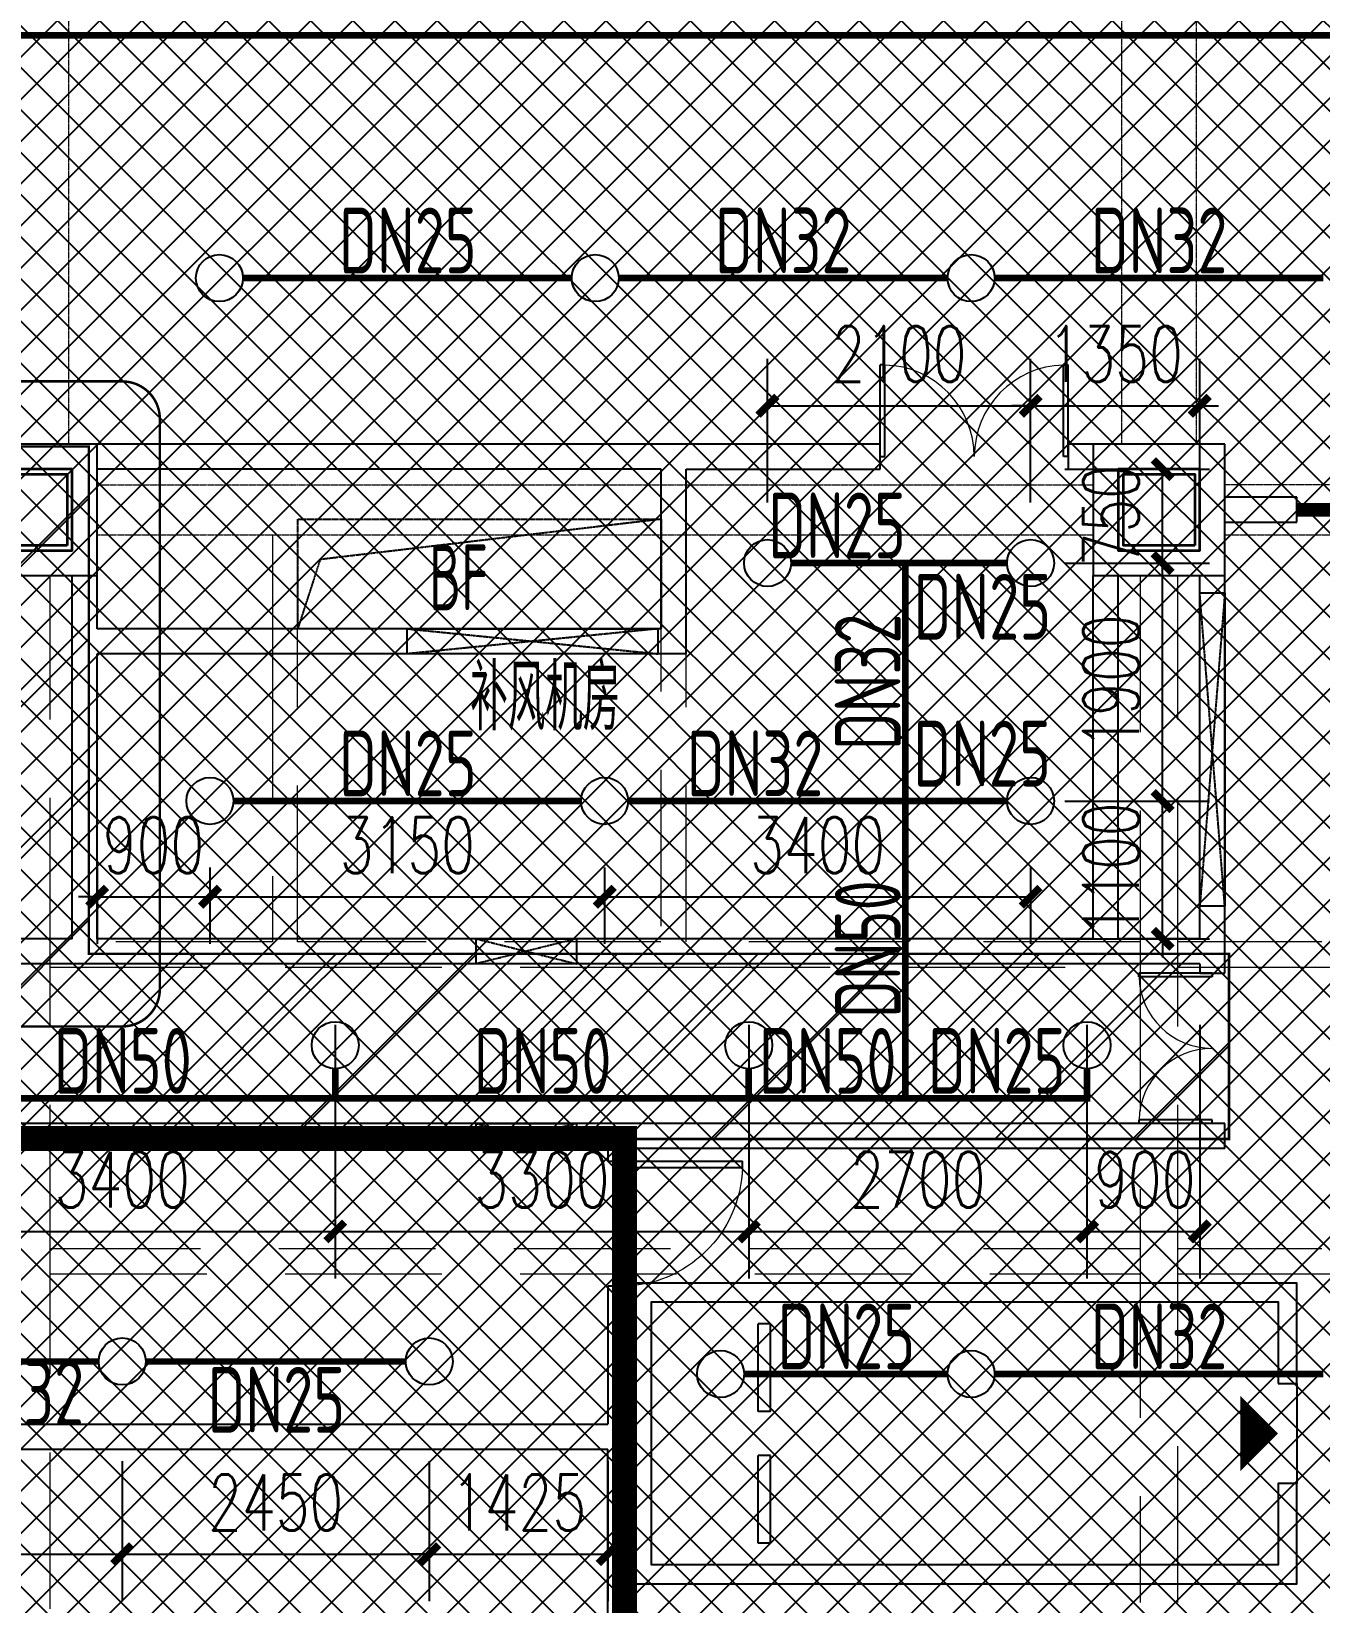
# Model space of a CAD drawing. Extents: x 6824721 to 16538177, y 2478193 to 6665639.
# Drawn here: x 8766864 to 8777145, y 2927976 to 2940521 of the extents above; entities that cross this region are included whole.
import ezdxf

# ---------------------------------------------------------------- set-up
doc = ezdxf.new("R2010")
doc.units = 0
doc.header["$LTSCALE"] = 10
for name, pattern in [('__DASH', [0.35, 0.25, -0.1]), ('DASH', [0.35, 0.25, -0.1]), ('短虚线', [187.5, 125, -62.5])]:
    doc.linetypes.add(name, pattern=pattern)
for name, color, linetype in [('0-wo', 8, 'Continuous'), ('00-停车位', 67, 'Continuous'), ('S-梁-虚线', 4, 'DASH'), ('W-EQUIP_喷头', 7, 'Continuous'), ('W-PIPE-喷淋', 6, 'Continuous'), ('W-PIPE-喷淋中', 6, 'Continuous'), ('W-TEXT_喷淋', 7, 'Continuous'), ('W-TWT_DIM', 3, 'Continuous'), ('WALL', 9, 'Continuous'), ('画水辅助', 6, 'Continuous')]:
    doc.layers.add(name, color=color, linetype=linetype)
doc.layers.add('钢梁', color=141, linetype='Continuous', lineweight=18)
doc.styles.add('8B2_02', font='tssdeng.shx', dxfattribs={"width": 0.7, "bigfont": 'TSSDCHN.shx'})
doc.styles.add('_TCH_DIM_T3', font='SIMPLEX', dxfattribs={"width": 0.705882, "bigfont": 'GBCBIG'})
doc.dimstyles.new('_TWT_ARCH&&150', dxfattribs={"dimtxt": 446.25, "dimasz": 150, "dimexe": 375, "dimexo": 450, "dimgap": 189.375, "dimtad": 1, "dimdec": 0, "dimzin": 0, "dimdsep": 46, "dimtxsty": '_TCH_DIM_T3', "dimblk": 'ARCHTICK', "dimcen": 0.09, "dimclrt": 7, "dimazin": 2, "dimtfac": 1, "dimtdec": 0, "dimtix": 1, "dimtmove": 2, "dimatfit": 3, "dimfxl": 0, "dimtolj": 1, "dimtzin": 0, "dimarcsym": 0})

# ---------------------------------------------------------------- blocks, each defined once
blk = doc.blocks.new('车位2400x5300')
at = {"layer": '00-停车位', "color": 251}
for p, q in [((-875, -1000), (-175, -1000)), ((-875, -1100), (-875, -1000)), ((-175, -1100), (-175, -1000)), ((175, -1000), (875, -1000)), ((175, -1100), (175, -1000)), ((875, -1100), (875, -1000)), ((-875, -1100), (-175, -1100)), ((175, -1100), (875, -1100)), ((400, -5300), (-400, -5300))]:
    blk.add_line(p, q, dxfattribs=at)
blk.add_lwpolyline([(400, -5150), (400, -5300), (1200, -5300), (1200, 0), (-1200, 0), (-1200, -5300), (-400, -5300), (-400, -5150), (-1050, -5150), (-1050, -150), (1050, -150), (1050, -5150), (400, -5150)], dxfattribs=at)
blk.add_lwpolyline([(0, -5150, 0, 600, 0), (0, -4850, 600, 600, 0)], format="xyseb", dxfattribs=at)
blk = doc.blocks.new('A$C405108C4')
at = {"color": 252, "linetype": 'DASH', "elevation": 2600}
blk.add_lwpolyline([(67825, -8114), (67625, -10616)], dxfattribs=at)
at = {"color": 252, "linetype": 'DASH'}
for points in [[(67825, -10616), (67625, -8114)], [(63299, -8400), (61299, -8600)], [(61299, -8400), (63299, -8600)], [(62650, -10875), (61850, -11075)], [(61850, -10875), (62650, -11075)], [(62650, -12350), (61850, -12550)], [(61850, -12350), (62650, -12550)]]:
    blk.add_lwpolyline(points, dxfattribs=at)
at = {"layer": '画水辅助', "color": 4, "elevation": 2600}
blk.add_lwpolyline([(67625, -8114), (67825, -8114), (67825, -10616), (67625, -10616)], close=True, dxfattribs=at)
at = {"layer": '画水辅助', "color": 4}
for points in [[(61299, -8400), (63299, -8400), (63299, -8600), (61299, -8600)], [(61850, -10875), (62650, -10875), (62650, -11075), (61850, -11075)], [(61850, -12350), (62650, -12350), (62650, -12550), (61850, -12550)]]:
    blk.add_lwpolyline(points, close=True, dxfattribs=at)
blk = doc.blocks.new('$DorLib2D$00000002')
for p, q in [((-0.5, 0), (-0.5, 0.4875)), ((-0.475, 0.4875), (-0.5, 0.4875)), ((-0.475, 0), (-0.475, 0.4875)), ((0.475, 0), (0.475, 0.4875)), ((0.475, 0.4875), (0.5, 0.4875)), ((0.5, 0), (0.5, 0.4875)), ((-0.5, 0), (-0.475, 0)), ((0.5, 0), (0.475, 0))]:
    blk.add_line(p, q)
at = {"lineweight": 13}
for centre, start, end in [((-0.4875, 0), 0, 88.53072), ((0.4875, 0), 91.46928, 180)]:
    blk.add_arc(centre, 0.4875, start, end, dxfattribs=at)
blk = doc.blocks.new('$DorLib2D$00000213')
at = {"color": 0, "linetype": 'DASH', "const_width": 0.02}
blk.add_lwpolyline([(0.5, 0), (-0.5, 0)], dxfattribs=at)
blk = doc.blocks.new('$DorLib2D$00000001')
for p, q in [((0.45, 0.975), (0.5, 0.975)), ((0.45, 0), (0.45, 0.975)), ((0.5, 0), (0.5, 0.975)), ((0.5, 0), (0.45, 0))]:
    blk.add_line(p, q)
at = {"lineweight": 13}
blk.add_arc((0.475, 0), 0.975, 91.4693, 180, dxfattribs=at)
blk = doc.blocks.new('jkytk')
h = blk.add_hatch()
h.set_pattern_fill('ANSI31', color=252, scale=500)
h.set_pattern_definition([(45, (8493122.4, 3120586.9), (-561.266, 561.266), [])])
h.paths.add_polyline_path([(8452689, 2945852), (8452689, 2940323), (8471039, 2940323), (8471039, 2941802), (8461939, 2941802), (8461939, 2945852)])
at = {"color": 1, "const_width": 20}
blk.add_lwpolyline([(8452689, 2945852), (8452689, 2940323), (8471039, 2940323), (8471039, 2941802), (8461939, 2941802), (8461939, 2945852), (8452689, 2945852)], dxfattribs=at)
at = {"layer": 'WALL', "color": 1, "const_width": 200}
for points in [[(8509914, 2927380), (8466214, 2927327), (8466214, 2940327), (8455039, 2940327), (8455039, 2940323), (8450939, 2940323), (8450939, 2940323), (8448239, 2940323), (8448239, 2940323), (8431489, 2940323), (8431489, 2936327), (8419189, 2936327), (8419189, 2936327), (8414589, 2936327), (8414589, 2936327), (8397664, 2936327), (8397664, 2958073), (8406689, 2958073), (8406689, 3040302)], [(8463239, 2891152), (8463239, 2900452), (8461422, 2900452), (8461422, 2902957), (8466214, 2902957), (8466214, 2940327), (8431489, 2940323)]]:
    blk.add_lwpolyline(points, dxfattribs=at)
blk = doc.blocks.new('LIANGMOBAN')
at = {"layer": 'S-梁-虚线', "color": 8, "lineweight": 18}
for p, q in [((1897691, 223253), (1897691, 229878)), ((1906091, 229878), (1906091, 223253)), ((1906691, 223253), (1906691, 229878)), ((1897916, 222928), (1905866, 222928)), ((1914866, 222928), (1906916, 222928)), ((1897916, 222528), (1905866, 222528)), ((1906916, 222528), (1914866, 222528))]:
    blk.add_line(p, q, dxfattribs=at)
at = {"layer": '钢梁', "color": 8, "linetype": '短虚线', "lineweight": 18}
for p, q in [((1899316, 222528), (1899316, 221678)), ((1899516, 219278), (1899516, 222528)), ((1902416, 222528), (1902416, 219278)), ((1902616, 221678), (1902616, 222528)), ((1897541, 219179), (1897541, 222203)), ((1906241, 222203), (1906241, 219179)), ((1906541, 219179), (1906541, 222203)), ((1899316, 221678), (1899316, 219278)), ((1902616, 219278), (1902616, 221678)), ((1899516, 221578), (1902416, 221578)), ((1899316, 219278), (1897541, 219278)), ((1902416, 219278), (1899516, 219278)), ((1906241, 219278), (1902616, 219278)), ((1915191, 219278), (1906541, 219278)), ((1897541, 216728), (1897541, 219178)), ((1906241, 219178), (1906241, 216728)), ((1906541, 216728), (1906541, 219178)), ((1897541, 219078), (1899416, 219078)), ((1899416, 219078), (1902516, 219078)), ((1902516, 219078), (1906241, 219078)), ((1906541, 219078), (1915191, 219078)), ((1906241, 216828), (1897541, 216828)), ((1915191, 216828), (1906541, 216828)), ((1897541, 213953), (1897541, 216728)), ((1906241, 216728), (1906241, 214003)), ((1906541, 214003), (1906541, 216728)), ((1897541, 216628), (1906241, 216628)), ((1906541, 216628), (1915191, 216628))]:
    blk.add_line(p, q, dxfattribs=at)
at = {"layer": '钢梁', "color": 8, "lineweight": 18}
blk.add_line((1902416, 221778), (1899516, 221778), dxfattribs=at)
blk = doc.blocks.new('_ArchTick')
at = {"color": 0, "linetype": 'ByBlock', "const_width": 0.4}
blk.add_lwpolyline([(-0.5, -0.5), (0.5, 0.5)], dxfattribs=at)
blk = doc.blocks.new('*D734')
at = {"layer": 'Defpoints', "color": 0, "transparency": 16777216}
for p in [(8764539, 2929556), (8767589, 2929556), (8767589, 2928363)]:
    blk.add_point(p, dxfattribs=at)
at = {"layer": 'W-TWT_DIM', "color": 0, "lineweight": -2, "transparency": 16777216}
for p, q in [((8764539, 2929106), (8764539, 2927988)), ((8767589, 2929106), (8767589, 2927988)), ((8764539, 2928363), (8767589, 2928363))]:
    blk.add_line(p, q, dxfattribs=at)
at = {"layer": 'W-TWT_DIM', "color": 0, "lineweight": -2, "transparency": 16777216, "xscale": 150, "yscale": 150, "zscale": 150, "rotation": 180}
blk.add_blockref('_ArchTick', (8764539, 2928363), dxfattribs=at)
at = {"layer": 'W-TWT_DIM', "color": 0, "lineweight": -2, "transparency": 16777216, "xscale": 150, "yscale": 150, "zscale": 150}
blk.add_blockref('_ArchTick', (8767589, 2928363), dxfattribs=at)
at = {"layer": 'W-TWT_DIM', "color": 7, "transparency": 16777216, "insert": (8766064, 2928776), "char_height": 446.2, "attachment_point": 5, "style": '_TCH_DIM_T3'}
blk.add_mtext('\\A1;3050', dxfattribs=at)
blk = doc.blocks.new('*D735')
at = {"layer": 'Defpoints', "color": 0, "transparency": 16777216}
for p in [(8767589, 2929556), (8770039, 2929556), (8770039, 2928363)]:
    blk.add_point(p, dxfattribs=at)
at = {"layer": 'W-TWT_DIM', "color": 0, "lineweight": -2, "transparency": 16777216}
for p, q in [((8767589, 2929106), (8767589, 2927988)), ((8770039, 2929106), (8770039, 2927988)), ((8767589, 2928363), (8770039, 2928363))]:
    blk.add_line(p, q, dxfattribs=at)
at = {"layer": 'W-TWT_DIM', "color": 0, "lineweight": -2, "transparency": 16777216, "xscale": 150, "yscale": 150, "zscale": 150, "rotation": 180}
blk.add_blockref('_ArchTick', (8767589, 2928363), dxfattribs=at)
at = {"layer": 'W-TWT_DIM', "color": 0, "lineweight": -2, "transparency": 16777216, "xscale": 150, "yscale": 150, "zscale": 150}
blk.add_blockref('_ArchTick', (8770039, 2928363), dxfattribs=at)
at = {"layer": 'W-TWT_DIM', "color": 7, "transparency": 16777216, "insert": (8768814, 2928776), "char_height": 446.2, "attachment_point": 5, "style": '_TCH_DIM_T3'}
blk.add_mtext('\\A1;2450', dxfattribs=at)
blk = doc.blocks.new('*D736')
at = {"layer": 'Defpoints', "color": 0, "transparency": 16777216}
for p in [(8770039, 2929556), (8771464, 2929556), (8771464, 2928363)]:
    blk.add_point(p, dxfattribs=at)
at = {"layer": 'W-TWT_DIM', "color": 0, "lineweight": -2, "transparency": 16777216}
for p, q in [((8770039, 2929106), (8770039, 2927988)), ((8771464, 2929106), (8771464, 2927988)), ((8770039, 2928363), (8769889, 2928363)), ((8770039, 2928363), (8771464, 2928363)), ((8771464, 2928363), (8771614, 2928363))]:
    blk.add_line(p, q, dxfattribs=at)
at = {"layer": 'W-TWT_DIM', "color": 0, "lineweight": -2, "transparency": 16777216, "xscale": 150, "yscale": 150, "zscale": 150}
blk.add_blockref('_ArchTick', (8770039, 2928363), dxfattribs=at)
at = {"layer": 'W-TWT_DIM', "color": 0, "lineweight": -2, "transparency": 16777216, "xscale": 150, "yscale": 150, "zscale": 150, "rotation": 180}
blk.add_blockref('_ArchTick', (8771464, 2928363), dxfattribs=at)
at = {"layer": 'W-TWT_DIM', "color": 7, "transparency": 16777216, "insert": (8770752, 2928776), "char_height": 446.2, "attachment_point": 5, "style": '_TCH_DIM_T3'}
blk.add_mtext('\\A1;1425', dxfattribs=at)
blk = doc.blocks.new('*D891')
at = {"layer": 'Defpoints', "color": 0, "transparency": 16777216}
for p in [(8765889, 2933039), (8769289, 2933039), (8769289, 2930940)]:
    blk.add_point(p, dxfattribs=at)
at = {"layer": 'W-TWT_DIM', "color": 0, "lineweight": -2, "transparency": 16777216}
for p, q in [((8765889, 2932589), (8765889, 2930565)), ((8769289, 2932589), (8769289, 2930565)), ((8765889, 2930940), (8769289, 2930940))]:
    blk.add_line(p, q, dxfattribs=at)
at = {"layer": 'W-TWT_DIM', "color": 0, "lineweight": -2, "transparency": 16777216, "xscale": 150, "yscale": 150, "zscale": 150, "rotation": 180}
blk.add_blockref('_ArchTick', (8765889, 2930940), dxfattribs=at)
at = {"layer": 'W-TWT_DIM', "color": 0, "lineweight": -2, "transparency": 16777216, "xscale": 150, "yscale": 150, "zscale": 150}
blk.add_blockref('_ArchTick', (8769289, 2930940), dxfattribs=at)
at = {"layer": 'W-TWT_DIM', "color": 7, "transparency": 16777216, "insert": (8767589, 2931353), "char_height": 446.2, "attachment_point": 5, "style": '_TCH_DIM_T3'}
blk.add_mtext('\\A1;3400', dxfattribs=at)
blk = doc.blocks.new('*D892')
at = {"layer": 'Defpoints', "color": 0, "transparency": 16777216}
for p in [(8769289, 2933039), (8772589, 2933039), (8772589, 2930940)]:
    blk.add_point(p, dxfattribs=at)
at = {"layer": 'W-TWT_DIM', "color": 0, "lineweight": -2, "transparency": 16777216}
for p, q in [((8769289, 2932589), (8769289, 2930565)), ((8772589, 2932589), (8772589, 2930565)), ((8769289, 2930940), (8772589, 2930940))]:
    blk.add_line(p, q, dxfattribs=at)
at = {"layer": 'W-TWT_DIM', "color": 0, "lineweight": -2, "transparency": 16777216, "xscale": 150, "yscale": 150, "zscale": 150, "rotation": 180}
blk.add_blockref('_ArchTick', (8769289, 2930940), dxfattribs=at)
at = {"layer": 'W-TWT_DIM', "color": 0, "lineweight": -2, "transparency": 16777216, "xscale": 150, "yscale": 150, "zscale": 150}
blk.add_blockref('_ArchTick', (8772589, 2930940), dxfattribs=at)
at = {"layer": 'W-TWT_DIM', "color": 7, "transparency": 16777216, "insert": (8770939, 2931353), "char_height": 446.2, "attachment_point": 5, "style": '_TCH_DIM_T3'}
blk.add_mtext('\\A1;3300', dxfattribs=at)
blk = doc.blocks.new('*D893')
at = {"layer": 'Defpoints', "color": 0, "transparency": 16777216}
for p in [(8772589, 2933039), (8775289, 2933039), (8775289, 2930940)]:
    blk.add_point(p, dxfattribs=at)
at = {"layer": 'W-TWT_DIM', "color": 0, "lineweight": -2, "transparency": 16777216}
for p, q in [((8772589, 2932589), (8772589, 2930565)), ((8775289, 2932589), (8775289, 2930565)), ((8772589, 2930940), (8775289, 2930940))]:
    blk.add_line(p, q, dxfattribs=at)
at = {"layer": 'W-TWT_DIM', "color": 0, "lineweight": -2, "transparency": 16777216, "xscale": 150, "yscale": 150, "zscale": 150, "rotation": 180}
blk.add_blockref('_ArchTick', (8772589, 2930940), dxfattribs=at)
at = {"layer": 'W-TWT_DIM', "color": 0, "lineweight": -2, "transparency": 16777216, "xscale": 150, "yscale": 150, "zscale": 150}
blk.add_blockref('_ArchTick', (8775289, 2930940), dxfattribs=at)
at = {"layer": 'W-TWT_DIM', "color": 7, "transparency": 16777216, "insert": (8773939, 2931353), "char_height": 446.2, "attachment_point": 5, "style": '_TCH_DIM_T3'}
blk.add_mtext('\\A1;2700', dxfattribs=at)
blk = doc.blocks.new('*D894')
at = {"layer": 'Defpoints', "color": 0, "transparency": 16777216}
for p in [(8775289, 2933039), (8776189, 2933039), (8776189, 2930940)]:
    blk.add_point(p, dxfattribs=at)
at = {"layer": 'W-TWT_DIM', "color": 0, "lineweight": -2, "transparency": 16777216}
for p, q in [((8775289, 2932589), (8775289, 2930565)), ((8776189, 2932589), (8776189, 2930565)), ((8775289, 2930940), (8776189, 2930940))]:
    blk.add_line(p, q, dxfattribs=at)
at = {"layer": 'W-TWT_DIM', "color": 0, "lineweight": -2, "transparency": 16777216, "xscale": 150, "yscale": 150, "zscale": 150, "rotation": 180}
blk.add_blockref('_ArchTick', (8775289, 2930940), dxfattribs=at)
at = {"layer": 'W-TWT_DIM', "color": 0, "lineweight": -2, "transparency": 16777216, "xscale": 150, "yscale": 150, "zscale": 150}
blk.add_blockref('_ArchTick', (8776189, 2930940), dxfattribs=at)
at = {"layer": 'W-TWT_DIM', "color": 7, "transparency": 16777216, "insert": (8775750, 2931353), "char_height": 446.2, "attachment_point": 5, "style": '_TCH_DIM_T3'}
blk.add_mtext('\\A1;900', dxfattribs=at)
blk = doc.blocks.new('*D993')
at = {"layer": 'Defpoints', "color": 0, "transparency": 16777216}
for p in [(8767389, 2934295), (8768289, 2934295), (8768289, 2933612)]:
    blk.add_point(p, dxfattribs=at)
at = {"layer": 'W-TWT_DIM', "color": 0, "lineweight": -2, "transparency": 16777216}
for p, q in [((8767389, 2933845), (8767389, 2933237)), ((8768289, 2933845), (8768289, 2933237)), ((8767389, 2933612), (8767239, 2933612)), ((8767389, 2933612), (8768289, 2933612)), ((8768289, 2933612), (8768439, 2933612))]:
    blk.add_line(p, q, dxfattribs=at)
at = {"layer": 'W-TWT_DIM', "color": 0, "lineweight": -2, "transparency": 16777216, "xscale": 150, "yscale": 150, "zscale": 150}
blk.add_blockref('_ArchTick', (8767389, 2933612), dxfattribs=at)
at = {"layer": 'W-TWT_DIM', "color": 0, "lineweight": -2, "transparency": 16777216, "xscale": 150, "yscale": 150, "zscale": 150, "rotation": 180}
blk.add_blockref('_ArchTick', (8768289, 2933612), dxfattribs=at)
at = {"layer": 'W-TWT_DIM', "color": 7, "transparency": 16777216, "insert": (8767839, 2934024), "char_height": 446.2, "attachment_point": 5, "style": '_TCH_DIM_T3'}
blk.add_mtext('\\A1;900', dxfattribs=at)
blk = doc.blocks.new('*D994')
at = {"layer": 'Defpoints', "color": 0, "transparency": 16777216}
for p in [(8768289, 2934295), (8771439, 2934295), (8771439, 2933612)]:
    blk.add_point(p, dxfattribs=at)
at = {"layer": 'W-TWT_DIM', "color": 0, "lineweight": -2, "transparency": 16777216}
for p, q in [((8768289, 2933845), (8768289, 2933237)), ((8771439, 2933845), (8771439, 2933237)), ((8768289, 2933612), (8771439, 2933612))]:
    blk.add_line(p, q, dxfattribs=at)
at = {"layer": 'W-TWT_DIM', "color": 0, "lineweight": -2, "transparency": 16777216, "xscale": 150, "yscale": 150, "zscale": 150, "rotation": 180}
blk.add_blockref('_ArchTick', (8768289, 2933612), dxfattribs=at)
at = {"layer": 'W-TWT_DIM', "color": 0, "lineweight": -2, "transparency": 16777216, "xscale": 150, "yscale": 150, "zscale": 150}
blk.add_blockref('_ArchTick', (8771439, 2933612), dxfattribs=at)
at = {"layer": 'W-TWT_DIM', "color": 7, "transparency": 16777216, "insert": (8769864, 2934024), "char_height": 446.2, "attachment_point": 5, "style": '_TCH_DIM_T3'}
blk.add_mtext('\\A1;3150', dxfattribs=at)
blk = doc.blocks.new('*D995')
at = {"layer": 'Defpoints', "color": 0, "transparency": 16777216}
for p in [(8771439, 2934295), (8774839, 2934295), (8774839, 2933612)]:
    blk.add_point(p, dxfattribs=at)
at = {"layer": 'W-TWT_DIM', "color": 0, "lineweight": -2, "transparency": 16777216}
for p, q in [((8771439, 2933845), (8771439, 2933237)), ((8774839, 2933845), (8774839, 2933237)), ((8771439, 2933612), (8774839, 2933612))]:
    blk.add_line(p, q, dxfattribs=at)
at = {"layer": 'W-TWT_DIM', "color": 0, "lineweight": -2, "transparency": 16777216, "xscale": 150, "yscale": 150, "zscale": 150, "rotation": 180}
blk.add_blockref('_ArchTick', (8771439, 2933612), dxfattribs=at)
at = {"layer": 'W-TWT_DIM', "color": 0, "lineweight": -2, "transparency": 16777216, "xscale": 150, "yscale": 150, "zscale": 150}
blk.add_blockref('_ArchTick', (8774839, 2933612), dxfattribs=at)
at = {"layer": 'W-TWT_DIM', "color": 7, "transparency": 16777216, "insert": (8773139, 2934024), "char_height": 446.2, "attachment_point": 5, "style": '_TCH_DIM_T3'}
blk.add_mtext('\\A1;3400', dxfattribs=at)
blk = doc.blocks.new('*D1000')
at = {"layer": 'Defpoints', "color": 0, "transparency": 16777216}
for p in [(8776189, 2937532), (8774839, 2936311), (8776189, 2936311)]:
    blk.add_point(p, dxfattribs=at)
at = {"layer": 'W-TWT_DIM', "color": 0, "lineweight": -2, "transparency": 16777216}
for p, q in [((8774839, 2936761), (8774839, 2937907)), ((8776189, 2936761), (8776189, 2937907)), ((8774839, 2937532), (8774689, 2937532)), ((8774839, 2937532), (8776189, 2937532)), ((8776189, 2937532), (8776339, 2937532))]:
    blk.add_line(p, q, dxfattribs=at)
at = {"layer": 'W-TWT_DIM', "color": 0, "lineweight": -2, "transparency": 16777216, "xscale": 150, "yscale": 150, "zscale": 150}
blk.add_blockref('_ArchTick', (8774839, 2937532), dxfattribs=at)
at = {"layer": 'W-TWT_DIM', "color": 0, "lineweight": -2, "transparency": 16777216, "xscale": 150, "yscale": 150, "zscale": 150, "rotation": 180}
blk.add_blockref('_ArchTick', (8776189, 2937532), dxfattribs=at)
at = {"layer": 'W-TWT_DIM', "color": 7, "transparency": 16777216, "insert": (8775514, 2937945), "char_height": 446.2, "attachment_point": 5, "style": '_TCH_DIM_T3'}
blk.add_mtext('\\A1;1350', dxfattribs=at)
blk = doc.blocks.new('*D1001')
at = {"layer": 'Defpoints', "color": 0, "transparency": 16777216}
for p in [(8774839, 2937532), (8772739, 2936311), (8774839, 2936311)]:
    blk.add_point(p, dxfattribs=at)
at = {"layer": 'W-TWT_DIM', "color": 0, "lineweight": -2, "transparency": 16777216}
for p, q in [((8772739, 2936761), (8772739, 2937907)), ((8774839, 2936761), (8774839, 2937907)), ((8772739, 2937532), (8774839, 2937532))]:
    blk.add_line(p, q, dxfattribs=at)
at = {"layer": 'W-TWT_DIM', "color": 0, "lineweight": -2, "transparency": 16777216, "xscale": 150, "yscale": 150, "zscale": 150, "rotation": 180}
blk.add_blockref('_ArchTick', (8772739, 2937532), dxfattribs=at)
at = {"layer": 'W-TWT_DIM', "color": 0, "lineweight": -2, "transparency": 16777216, "xscale": 150, "yscale": 150, "zscale": 150}
blk.add_blockref('_ArchTick', (8774839, 2937532), dxfattribs=at)
at = {"layer": 'W-TWT_DIM', "color": 7, "transparency": 16777216, "insert": (8773789, 2937945), "char_height": 446.2, "attachment_point": 5, "style": '_TCH_DIM_T3'}
blk.add_mtext('\\A1;2100', dxfattribs=at)
blk = doc.blocks.new('*D1459')
at = {"layer": 'Defpoints', "color": 0, "transparency": 16777216}
for p in [(8774663, 2934376), (8775893, 2934376), (8774663, 2933276)]:
    blk.add_point(p, dxfattribs=at)
at = {"layer": 'W-TWT_DIM', "color": 0, "lineweight": -2, "transparency": 16777216}
for p, q in [((8775893, 2934376), (8775893, 2934526)), ((8775113, 2934376), (8776268, 2934376)), ((8775893, 2933276), (8775893, 2934376)), ((8775113, 2933276), (8776268, 2933276)), ((8775893, 2933276), (8775893, 2933126))]:
    blk.add_line(p, q, dxfattribs=at)
at = {"layer": 'W-TWT_DIM', "color": 0, "lineweight": -2, "transparency": 16777216, "xscale": 150, "yscale": 150, "zscale": 150}
for p, rotation in [((8775893, 2934376), 270), ((8775893, 2933276), 90)]:
    blk.add_blockref('_ArchTick', p, dxfattribs=dict(at, rotation=rotation))
at = {"layer": 'W-TWT_DIM', "color": 7, "transparency": 16777216, "insert": (8775481, 2933826), "char_height": 446.2, "attachment_point": 5, "rotation": 90, "style": '_TCH_DIM_T3'}
blk.add_mtext('\\A1;1100', dxfattribs=at)
blk = doc.blocks.new('*D1460')
at = {"layer": 'Defpoints', "color": 0, "transparency": 16777216}
for p in [(8774663, 2936276), (8775893, 2936276), (8774663, 2934376)]:
    blk.add_point(p, dxfattribs=at)
at = {"layer": 'W-TWT_DIM', "color": 0, "lineweight": -2, "transparency": 16777216}
for p, q in [((8775113, 2936276), (8776268, 2936276)), ((8775893, 2934376), (8775893, 2936276)), ((8775113, 2934376), (8776268, 2934376))]:
    blk.add_line(p, q, dxfattribs=at)
at = {"layer": 'W-TWT_DIM', "color": 0, "lineweight": -2, "transparency": 16777216, "xscale": 150, "yscale": 150, "zscale": 150}
for p, rotation in [((8775893, 2936276), 90), ((8775893, 2934376), 270)]:
    blk.add_blockref('_ArchTick', p, dxfattribs=dict(at, rotation=rotation))
at = {"layer": 'W-TWT_DIM', "color": 7, "transparency": 16777216, "insert": (8775481, 2935326), "char_height": 446.2, "attachment_point": 5, "rotation": 90, "style": '_TCH_DIM_T3'}
blk.add_mtext('\\A1;1900', dxfattribs=at)
blk = doc.blocks.new('*D1461')
at = {"layer": 'Defpoints', "color": 0, "transparency": 16777216}
for p in [(8774663, 2937026), (8775893, 2937026), (8774663, 2936276)]:
    blk.add_point(p, dxfattribs=at)
at = {"layer": 'W-TWT_DIM', "color": 0, "lineweight": -2, "transparency": 16777216}
for p, q in [((8775113, 2937026), (8776268, 2937026)), ((8775893, 2936276), (8775893, 2937026)), ((8775113, 2936276), (8776268, 2936276))]:
    blk.add_line(p, q, dxfattribs=at)
at = {"layer": 'W-TWT_DIM', "color": 0, "lineweight": -2, "transparency": 16777216, "xscale": 150, "yscale": 150, "zscale": 150}
for p, rotation in [((8775893, 2937026), 90), ((8775893, 2936276), 270)]:
    blk.add_blockref('_ArchTick', p, dxfattribs=dict(at, rotation=rotation))
at = {"layer": 'W-TWT_DIM', "color": 7, "transparency": 16777216, "insert": (8775481, 2936654), "char_height": 446.2, "attachment_point": 5, "rotation": 90, "style": '_TCH_DIM_T3'}
blk.add_mtext('\\A1;750', dxfattribs=at)
blk = doc.blocks.new('$TwtSys$00000125')
blk.add_circle((0, 0, 0), 1)

msp = doc.modelspace()

# ---------------------------------------------------------------- hatches: boundary and pattern name
h = msp.add_hatch()
h.set_pattern_fill('ANSI37', color=8, scale=150)
h.set_pattern_definition([(45, (8303016.86, 2710265.2), (-168.3798, 168.3798), []), (135, (8303016.86, 2710265.2), (-168.3798, -168.3798), [])])
h.paths.add_polyline_path([(8824414.1, 2949451.5), (8824414.1, 2935151.5), (8842714.1, 2935151.5), (8842714.1, 2879526.5), (8827964.1, 2879526.5), (8827964.1, 2881476.5), (8830839.1, 2881476.5), (8830939.1, 2886876.5), (8804334.6, 2886876.5), (8804142.3, 2820149.7), (8833564.1, 2820152.3), (8833564.1, 2817714.5), (8841204.8, 2810768), (8839163.9, 2808501.4), (8843102.6, 2804955), (8820829.2, 2780217.9), (8820829.2, 2770055.4), (8785124.6, 2730401.5), (8708264.1, 2730401.5), (8708264.1, 2736351.5), (8695014.1, 2750701.5), (8695014.1, 2775001.5), (8703014.1, 2775002.8), (8703014.1, 2949451.5), (8712039.3, 2949451.5)])
at = {"layer": 'W-PIPE-喷淋'}
msp.add_hatch(color=256, dxfattribs=at).paths.add_polyline_path([(8775289.1, 2932001.5), (8775289.1, 2931975.2), (8775315.3, 2931975.2)])
at = {"layer": 'W-PIPE-喷淋中'}
msp.add_hatch(color=256, dxfattribs=at).paths.add_polyline_path([(8775289.1, 2932001.5), (8775315.3, 2932001.5), (8775315.3, 2931975.2)])

# ---------------------------------------------------------------- linework, layer by layer
at = {"layer": '0-wo', "color": 8}
for p, q in [((8767389.1, 2937226.5), (8766339.1, 2937226.5)), ((8767389.1, 2937226.5), (8766339.1, 2937226.5)), ((8767389.1, 2936176.5), (8767389.1, 2937226.5)), ((8771989.1, 2937226.5), (8767389.1, 2937226.5)), ((8767389.1, 2936176.5), (8767389.1, 2937226.5)), ((8773639.1, 2937226.5), (8771989.1, 2937226.5)), ((8773639.1, 2937026.5), (8773639.1, 2937226.5)), ((8775339.1, 2937226.5), (8775139.1, 2937226.5)), ((8775139.1, 2937226.5), (8775139.1, 2937026.5)), ((8776389.1, 2937226.5), (8775339.1, 2937226.5)), ((8775339.1, 2937226.5), (8775339.1, 2936176.5)), ((8776389.1, 2937226.5), (8775339.1, 2937226.5)), ((8775339.1, 2937226.5), (8775339.1, 2936176.5)), ((8776389.1, 2936176.5), (8776389.1, 2937226.5)), ((8776389.1, 2936176.5), (8776389.1, 2937226.5)), ((8771889.1, 2937026.5), (8767389.1, 2937026.5)), ((8771889.1, 2935751.5), (8771889.1, 2937026.5)), ((8772089.1, 2937026.5), (8773639.1, 2937026.5)), ((8772089.1, 2935551.5), (8772089.1, 2937026.5)), ((8775139.1, 2937026.5), (8775339.1, 2937026.5)), ((8776964.1, 2936801.5), (8776389.1, 2936801.5)), ((8776964.1, 2936601.5), (8776964.1, 2936801.5)), ((8776389.1, 2936601.5), (8776964.1, 2936601.5)), ((8766339.1, 2936176.5), (8767389.1, 2936176.5)), ((8766339.1, 2936176.5), (8767389.1, 2936176.5)), ((8767189.1, 2935651.5), (8767189.1, 2936176.5)), ((8767389.1, 2935751.5), (8767389.1, 2936176.5)), ((8775339.1, 2936176.5), (8776389.1, 2936176.5)), ((8775339.1, 2936176.5), (8776389.1, 2936176.5)), ((8775339.1, 2933276.5), (8775339.1, 2936176.5)), ((8775539.1, 2933276.5), (8775539.1, 2936176.5)), ((8776189.1, 2933276.5), (8776189.1, 2936176.5)), ((8776389.1, 2933176.5), (8776389.1, 2936176.5)), ((8767189.1, 2933276.5), (8767189.1, 2935651.5)), ((8771889.1, 2935751.5), (8767389.1, 2935751.5)), ((8767389.1, 2933276.5), (8767389.1, 2935551.5)), ((8772089.1, 2935551.5), (8767389.1, 2935551.5)), ((8767189.1, 2933276.5), (8760064.1, 2933276.5)), ((8775339.1, 2933276.5), (8767389.1, 2933276.5)), ((8776189.1, 2933276.5), (8775539.1, 2933276.5)), ((8776389.1, 2933001.5), (8776389.1, 2933176.5)), ((8767289.1, 2933076.5), (8760064.1, 2933076.5)), ((8775439.1, 2933076.5), (8767289.1, 2933076.5)), ((8776189.1, 2933076.5), (8775439.1, 2933076.5)), ((8776189.1, 2933076.5), (8776189.1, 2933001.5)), ((8776189.1, 2933001.5), (8776389.1, 2933001.5)), ((8771564.1, 2931801.5), (8759939.1, 2931801.5)), ((8776189.1, 2931801.5), (8771564.1, 2931801.5)), ((8776389.1, 2931801.5), (8776189.1, 2931801.5)), ((8776389.1, 2931601.5), (8776389.1, 2931801.5)), ((8771464.1, 2931601.5), (8760039.1, 2931601.5)), ((8771464.1, 2931601.5), (8771464.1, 2931501.5)), ((8771464.1, 2931501.5), (8771664.1, 2931501.5)), ((8776389.1, 2931601.5), (8771664.1, 2931601.5)), ((8771664.1, 2931501.5), (8771664.1, 2931601.5)), ((8771664.1, 2930501.5), (8771464.1, 2930501.5)), ((8771464.1, 2930501.5), (8771464.1, 2929401.5)), ((8771664.1, 2929301.5), (8771664.1, 2930501.5)), ((8760039.1, 2929401.5), (8771464.1, 2929401.5)), ((8771664.1, 2918801.5), (8771664.1, 2929301.5)), ((8760039.1, 2929201.5), (8771464.1, 2929201.5)), ((8771464.1, 2918701.5), (8771464.1, 2929201.5))]:
    msp.add_line(p, q, dxfattribs=at)
at = {"layer": '0-wo', "color": 8, "linetype": '__DASH', "ltscale": 1.5}
for points in [[(8880089.1, 2937489), (8880089.1, 2892651.5, 0.4142136), (8883089.1, 2889651.5), (8894639.1, 2889651.5, 0.4142136), (8897639.1, 2892651.5), (8897639.1, 2937489, 0.4142136), (8894639.1, 2940489), (8714789.1, 2940489, 0.4142136), (8711789.1, 2937489), (8711789.1, 2879751.5, 0.4142136), (8714789.1, 2876751.5), (8724989.1, 2876751.5)], [(8776889.1, 2940489, -0.4142136), (8779889.1, 2937489)]]:
    msp.add_lwpolyline(points, format="xyb", dxfattribs=at)
at = {"layer": '0-wo', "color": 8, "linetype": 'DASH', "const_width": 20}
msp.add_lwpolyline([(8767589.1, 2932576.5), (8757739.1, 2932576.5, -0.4142136), (8757439.1, 2932876.5), (8757439.1, 2937426.5, -0.4142136), (8757739.1, 2937726.5), (8767589.1, 2937726.5, -0.4142136), (8767889.1, 2937426.5), (8767889.1, 2932876.5, -0.4142136)], format="xyb", close=True, dxfattribs=at)
at = {"layer": '0-wo', "color": 8, "lineweight": 35}
for points in [[(8767189.1, 2937026.5), (8766539.1, 2937026.5), (8766539.1, 2936376.5), (8767189.1, 2936376.5)], [(8776189.1, 2937026.5), (8775539.1, 2937026.5), (8775539.1, 2936376.5), (8776189.1, 2936376.5)], [(8767149.1, 2936416.5), (8766579.1, 2936416.5), (8766579.1, 2936986.5), (8767149.1, 2936986.5)], [(8776149.1, 2936416.5), (8775579.1, 2936416.5), (8775579.1, 2936986.5), (8776149.1, 2936986.5)]]:
    msp.add_lwpolyline(points, close=True, dxfattribs=at)
at = {"layer": '0-wo', "color": 8, "linetype": 'DASH'}
for points in [[(8771889.1, 2936626.5), (8771889.1, 2935751.5), (8768989.1, 2935751.5), (8768989.1, 2936626.5), (8771889.1, 2936626.5)], [(8771889.1, 2936626.5), (8769168.7, 2936304.4), (8768989.1, 2935751.5)]]:
    msp.add_lwpolyline(points, dxfattribs=at)
at = {"layer": 'W-PIPE-喷淋', "ltscale": 1.5, "const_width": 52.5}
for points in [[(8772926.6, 2936276.5), (8773839.1, 2936276.5)], [(8773839.1, 2936276.5), (8773839.1, 2934376.5)], [(8773839.1, 2936276.5), (8774651.6, 2936276.5)], [(8768476.6, 2934376.5), (8771251.6, 2934376.5)], [(8771626.6, 2934376.5), (8773839.1, 2934376.5)], [(8773839.1, 2934376.5), (8774651.6, 2934376.5)], [(8773839.1, 2934376.5), (8773839.1, 2932001.5)], [(8772589.1, 2932001.5), (8773839.1, 2932001.5)], [(8773839.1, 2932001.5), (8775289.1, 2932001.5)]]:
    msp.add_lwpolyline(points, dxfattribs=at)
at = {"layer": 'W-PIPE-喷淋中', "ltscale": 1.5, "const_width": 52.5}
for points in [[(8758755, 2940489), (8791323.9, 2940489)], [(8771176.6, 2938551.5), (8768551.6, 2938551.5)], [(8774176.6, 2938551.5), (8771551.6, 2938551.5)], [(8777176.6, 2938551.5), (8774551.6, 2938551.5)], [(8769289.1, 2932239), (8769289.1, 2932001.5)], [(8772589.1, 2932239), (8772589.1, 2932001.5)], [(8775289.1, 2932239), (8775289.1, 2932001.5)], [(8765889.1, 2932001.5), (8769289.1, 2932001.5)], [(8769289.1, 2932001.5), (8772589.1, 2932001.5)], [(8765889.1, 2929901.5), (8767401.6, 2929901.5)], [(8767776.6, 2929901.5), (8769851.6, 2929901.5)], [(8774176.6, 2929801.5), (8772551.6, 2929801.5)], [(8777176.6, 2929801.5), (8774551.6, 2929801.5)]]:
    msp.add_lwpolyline(points, dxfattribs=at)

# ---------------------------------------------------------------- block references
msp.add_blockref('jkytk', (305383.7, -8645.8))
at = {"layer": '0-wo', "color": 8}
msp.add_blockref('A$C405108C4', (8708564.1, 2944151.5), dxfattribs=at)
for name, p, xscale, yscale, zscale, rotation in [('$DorLib2D$00000002', (8774389.1, 2937126.5), -1500, -1500, 200, 180), ('$DorLib2D$00000213', (8779714.1, 2936701.5), -5500, -5500, 200, 180), ('$DorLib2D$00000002', (8776289.1, 2932401.5), 1200, 1200, 200, 90.00000000000014), ('$DorLib2D$00000001', (8771564.1, 2931001.5), 1000, -1000, 1000, 90)]:
    msp.add_blockref(name, p, dxfattribs=dict(at, xscale=xscale, yscale=yscale, zscale=zscale, rotation=rotation))
at = {"layer": '0-wo', "color": 8, "rotation": 90}
msp.add_blockref('车位2400x5300', (8771664.1, 2929326.5), dxfattribs=at)
at = {"layer": 'W-EQUIP_喷头', "xscale": 187.5, "yscale": 187.5, "zscale": 187.5}
for p in [(8768364.1, 2938551.5), (8771364.1, 2938551.5), (8774364.1, 2938551.5), (8772739.1, 2936276.5), (8774839.1, 2936276.5), (8768289.1, 2934376.5), (8771439.1, 2934376.5), (8774839.1, 2934376.5), (8769289.1, 2932426.5), (8772589.1, 2932426.5), (8775289.1, 2932426.5), (8767589.1, 2929901.5), (8770039.1, 2929901.5), (8772364.1, 2929801.5), (8774364.1, 2929801.5)]:
    msp.add_blockref('$TwtSys$00000125', p, dxfattribs=at)
at = {"layer": '钢梁', "color": 6}
msp.add_blockref('LIANGMOBAN', (6869472.7, 2713973), dxfattribs=at)

# ---------------------------------------------------------------- texts
at = {"layer": '0-wo', "color": 6, "style": '8B2_02', "width": 0.6}
for s, p in [('BF', (8770038.5, 2935898.7)), ('补风机房', (8770367.1, 2934939.3))]:
    msp.add_text(s, height=525, dxfattribs=at).set_placement(p)
at = {"layer": 'W-TEXT_喷淋', "style": '8B2_02', "width": 0.7}
for s, p in [('DN25', (8769319.9, 2938589)), ('DN32', (8772319.9, 2938589)), ('DN32', (8775319.9, 2938589)), ('DN25', (8772744.9, 2936314)), ('DN25', (8773905.2, 2935664.6)), ('DN25', (8773902.8, 2934492.1)), ('DN25', (8769319.9, 2934414)), ('DN32', (8772094.9, 2934414)), ('DN50', (8767044.9, 2932039)), ('DN50', (8770394.9, 2932039)), ('DN50', (8772669.9, 2932039)), ('DN25', (8774019.9, 2932039)), ('DN25', (8772819.9, 2929839)), ('DN32', (8775319.9, 2929839)), ('DN32', (8766194.9, 2929390.4)), ('DN25', (8768269.9, 2929333.1))]:
    msp.add_text(s, height=525, dxfattribs=at).set_placement(p)
for s, p in [('DN32', (8773801.6, 2934782.3)), ('DN50', (8773801.6, 2932644.8))]:
    msp.add_text(s, height=525, rotation=90, dxfattribs=at).set_placement(p)

# ---------------------------------------------------------------- dimensions: what is measured, and where the dimension line sits
at = {"layer": 'W-TWT_DIM'}
for p1, p2, distance, picture, middle in [((8772739.1, 2936311), (8774839.1, 2936311), 1221.3, '*D1001', (8773789.1, 2937944.8)), ((8774839.1, 2936311), (8776189.1, 2936311), 1221.3, '*D1000', (8775514.1, 2937944.8)), ((8774663.2, 2934376.5), (8774663.2, 2936276.5), -1230, '*D1460', (8775480.7, 2935326.5)), ((8774663.2, 2933276.5), (8774663.2, 2934376.5), -1230, '*D1459', (8775480.7, 2933826.5)), ((8767389.1, 2934295.2), (8768289.1, 2934295.2), -683.6, '*D993', (8767839.1, 2934024)), ((8768289.1, 2934295.2), (8771439.1, 2934295.2), -683.6, '*D994', (8769864.1, 2934024)), ((8771439.1, 2934295.2), (8774839.1, 2934295.2), -683.6, '*D995', (8773139.1, 2934024)), ((8765889.1, 2933039), (8769289.1, 2933039), -2098.7, '*D891', (8767589.1, 2931352.8)), ((8769289.1, 2933039), (8772589.1, 2933039), -2098.7, '*D892', (8770939.1, 2931352.8)), ((8772589.1, 2933039), (8775289.1, 2933039), -2098.7, '*D893', (8773939.1, 2931352.8)), ((8764539.1, 2929555.9), (8767589.1, 2929555.9), -1192.7, '*D734', (8766064.1, 2928775.8)), ((8767589.1, 2929555.9), (8770039.1, 2929555.9), -1192.7, '*D735', (8768814.1, 2928775.8)), ((8770039.1, 2929555.9), (8771464.1, 2929555.9), -1192.7, '*D736', (8770751.6, 2928775.8))]:
    dim = msp.add_aligned_dim(p1=p1, p2=p2, distance=distance, dimstyle='_TWT_ARCH&&150', dxfattribs=at)
    dim.commit()
    dim.dimension.update_dxf_attribs({"geometry": picture, "text_midpoint": middle})
for base, p1, p2, angle, picture, middle in [((8775893.2, 2937026.5), (8774663.2, 2936276.5), (8774663.2, 2937026.5), 90, '*D1461', (8775480.7, 2936653.7)), ((8776189.1, 2930940.3), (8775289.1, 2933039), (8776189.1, 2933039), 0, '*D894', (8775749.9, 2931352.8))]:
    dim = msp.add_linear_dim(base=base, p1=p1, p2=p2, angle=angle, dimstyle='_TWT_ARCH&&150', dxfattribs=at)
    dim.commit()
    dim.dimension.update_dxf_attribs({"geometry": picture, "text_midpoint": middle, "dimtype": 129})

doc.saveas('drawing.dxf')
